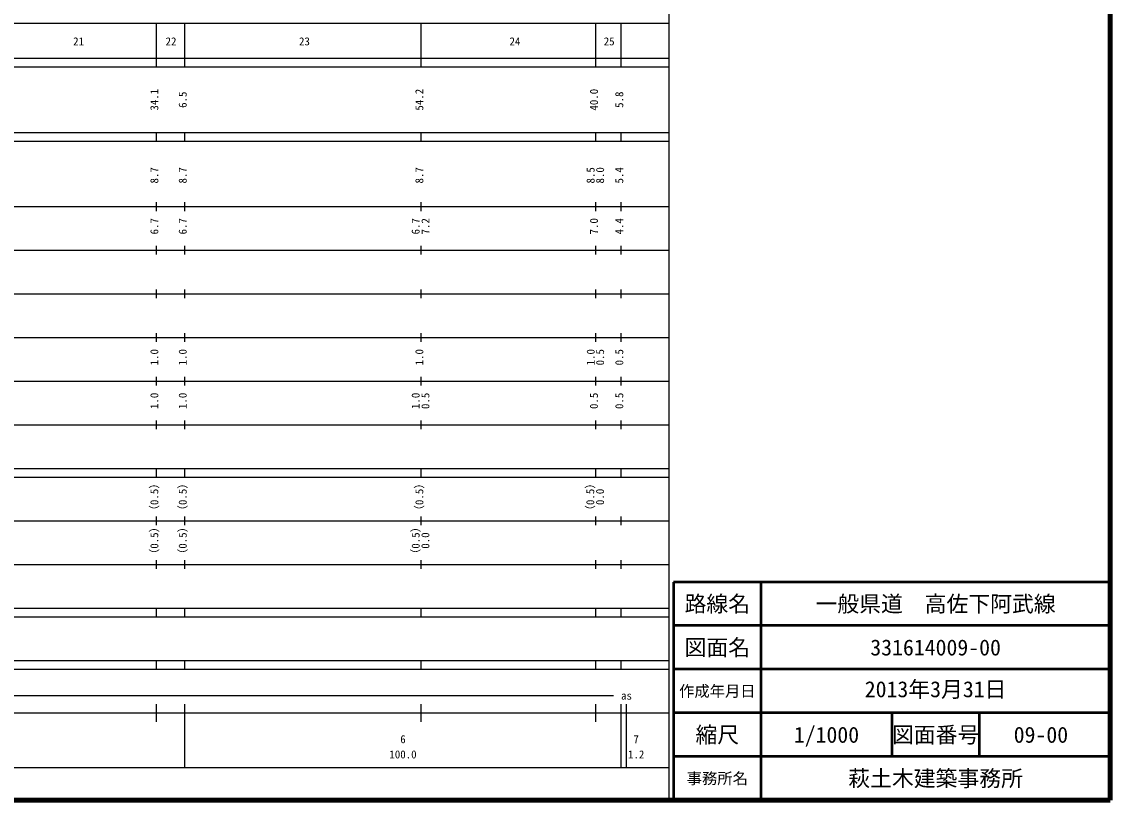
# Model space of a CAD drawing. Units: millimetres on the paper, enlarged 1000 times. Extents: x 40000 to 680000, y 20000 to 380000.
# Drawn here: x 430676 to 680000, y 20000 to 198357 of the extents above; entities that cross this region are included whole.
import ezdxf
from ezdxf.enums import TextEntityAlignment as Align

# ---------------------------------------------------------------- set-up
doc = ezdxf.new("R2010")
doc.units = ezdxf.units.MM
doc.header["$LTSCALE"] = 1000
for name, color, linetype, lineweight in [('M-TTL', 2, 'Continuous', 140), ('M-TTL-BAND', 7, 'Continuous', 25), ('M-TTL-FRAM', 2, 'Continuous', 50), ('M-TTL-LINE', 7, 'Continuous', 50)]:
    doc.layers.add(name, color=color, linetype=linetype, lineweight=lineweight)
doc.layers.add('M-TTL-TXT', color=7, linetype='Continuous')
doc.styles.add('ＭＳ ゴシック', font='')
doc.styles.get('ＭＳ ゴシック').set_extended_font_data('MS Gothic')

msp = doc.modelspace()

# ---------------------------------------------------------------- linework, layer by layer
at = {"layer": 'M-TTL'}
for p, q in [((680000, 20000), (680000, 380000)), ((40000, 20000), (680000, 20000))]:
    msp.add_line(p, q, dxfattribs=at)
at = {"layer": 'M-TTL-BAND'}
for p, q in [((579000, 20000), (579000, 370000)), ((68000, 198000), (579000, 198000)), ((461500, 188000), (461500, 198000)), ((468000, 188000), (468000, 198000)), ((522200, 188000), (522200, 198000)), ((562200, 188000), (562200, 198000)), ((568000, 188000), (568000, 198000)), ((40000, 190000), (579000, 190000)), ((40000, 188000), (579000, 188000)), ((40000, 173000), (579000, 173000)), ((461500, 171000), (461500, 173000)), ((468000, 171000), (468000, 173000)), ((522200, 171000), (522200, 173000)), ((562200, 171000), (562200, 173000)), ((568000, 171000), (568000, 173000)), ((40000, 171000), (579000, 171000)), ((40000, 156000), (579000, 156000)), ((461500, 155000), (461500, 157000)), ((468000, 155000), (468000, 157000)), ((522200, 155000), (522200, 157000)), ((562200, 155000), (562200, 157000)), ((568000, 155000), (568000, 157000)), ((46000, 146000), (579000, 146000)), ((461500, 145000), (461500, 147000)), ((468000, 145000), (468000, 147000)), ((522200, 145000), (522200, 147000)), ((562200, 145000), (562200, 147000)), ((568000, 145000), (568000, 147000)), ((52000, 136000), (579000, 136000)), ((461500, 135000), (461500, 137000)), ((468000, 135000), (468000, 137000)), ((522200, 135000), (522200, 137000)), ((562200, 135000), (562200, 137000)), ((568000, 135000), (568000, 137000)), ((46000, 126000), (579000, 126000)), ((461500, 125000), (461500, 127000)), ((468000, 125000), (468000, 127000)), ((522200, 125000), (522200, 127000)), ((562200, 125000), (562200, 127000)), ((568000, 125000), (568000, 127000)), ((52000, 116000), (579000, 116000)), ((461500, 115000), (461500, 117000)), ((468000, 115000), (468000, 117000)), ((522200, 115000), (522200, 117000)), ((562200, 115000), (562200, 117000)), ((568000, 115000), (568000, 117000)), ((46000, 106000), (579000, 106000)), ((461500, 105000), (461500, 107000)), ((468000, 105000), (468000, 107000)), ((522200, 105000), (522200, 107000)), ((562200, 105000), (562200, 107000)), ((568000, 105000), (568000, 107000)), ((40000, 96000), (579000, 96000)), ((461500, 94000), (461500, 96000)), ((468000, 94000), (468000, 96000)), ((522200, 94000), (522200, 96000)), ((562200, 94000), (562200, 96000)), ((568000, 94000), (568000, 96000)), ((40000, 94000), (579000, 94000)), ((461500, 83000), (461500, 85000)), ((468000, 83000), (468000, 85000)), ((522200, 83000), (522200, 85000)), ((562200, 83000), (562200, 85000)), ((568000, 83000), (568000, 85000)), ((49000, 84000), (579000, 84000)), ((461500, 73000), (461500, 75000)), ((468000, 73000), (468000, 75000)), ((522200, 73000), (522200, 75000)), ((562200, 73000), (562200, 75000)), ((568000, 73000), (568000, 75000)), ((40000, 74000), (579000, 74000)), ((40000, 64000), (579000, 64000)), ((461500, 62000), (461500, 64000)), ((468000, 62000), (468000, 64000)), ((522200, 62000), (522200, 64000)), ((562200, 62000), (562200, 64000)), ((568000, 62000), (568000, 64000)), ((40000, 62000), (579000, 62000)), ((40000, 52000), (579000, 52000)), ((40000, 50000), (579000, 50000)), ((461500, 50000), (461500, 52000)), ((468000, 50000), (468000, 52000)), ((522200, 50000), (522200, 52000)), ((562200, 50000), (562200, 52000)), ((568000, 50000), (568000, 52000)), ((369500, 44000), (566200, 44000)), ((40000, 40000), (579000, 40000)), ((461500, 38000), (461500, 42000)), ((468000, 27500), (468000, 42000)), ((522200, 38000), (522200, 42000)), ((562200, 38000), (562200, 42000)), ((568000, 27500), (568000, 42000)), ((569200, 27500), (569200, 42000)), ((68000, 27500), (579000, 27500))]:
    msp.add_line(p, q, dxfattribs=at)
at = {"layer": 'M-TTL-FRAM'}
for p, q in [((680000, 70000), (580000, 70000)), ((580000, 70000), (580000, 20000))]:
    msp.add_line(p, q, dxfattribs=at)
at = {"layer": 'M-TTL-LINE'}
for p, q in [((600000, 70000), (600000, 20000)), ((680000, 60000), (580000, 60000)), ((680000, 50000), (580000, 50000)), ((680000, 40000), (580000, 40000)), ((630000, 40000), (630000, 30000)), ((650000, 40000), (650000, 30000)), ((680000, 30000), (580000, 30000))]:
    msp.add_line(p, q, dxfattribs=at)

# ---------------------------------------------------------------- texts
at = {"layer": 'M-TTL-BAND', "style": 'ＭＳ ゴシック'}
for s, p in [('21', (443691, 192405)), ('22', (464862, 192405)), ('23', (495429, 192405)), ('24', (543647, 192405)), ('25', (565232, 192405)), ('as', (569200, 42500)), ('6', (518000, 32523)), ('7', (571413, 32523)), ('100.0', (518000, 29033)), ('1.2', (571413, 29033))]:
    msp.add_text(s, height=1833, dxfattribs=at).set_placement(p, align=Align.BOTTOM_CENTER)
for s, p in [('34.1', (462500, 180500)), ('6.5', (469000, 180500)), ('54.2', (523200, 180500)), ('40.0', (563200, 180500)), ('5.8', (569000, 180500)), ('8.7', (462500, 163174)), ('8.7', (469000, 163174)), ('8.7', (523200, 163174)), ('8.5', (562435, 163174)), ('8.0', (564608, 163174)), ('5.4', (569000, 163174)), ('6.7', (462500, 151500)), ('6.7', (469000, 151500)), ('6.7', (522355, 151500)), ('7.2', (524609, 151500)), ('7.0', (563200, 151500)), ('4.4', (569000, 151500)), ('1.0', (462500, 121500)), ('1.0', (469000, 121500)), ('1.0', (523200, 121500)), ('1.0', (562453, 121500)), ('0.5', (564608, 121500)), ('0.5', (569000, 121500)), ('1.0', (462500, 111500)), ('1.0', (469000, 111500)), ('1.0', (522355, 111500)), ('0.5', (524595, 111500)), ('0.5', (563200, 111500)), ('0.5', (569000, 111500)), ('（0.5）', (462500, 89500)), ('（0.5）', (469000, 89500)), ('（0.5）', (523200, 89500)), ('（0.5）', (562355, 89500)), ('0.0', (564587, 89500)), ('（0.5）', (462500, 79500)), ('（0.5）', (469000, 79500)), ('（0.5）', (522355, 79500)), ('0.0', (524587, 79500))]:
    msp.add_text(s, height=1833, rotation=90, dxfattribs=at).set_placement(p, align=Align.BOTTOM_CENTER)
at = {"layer": 'M-TTL-TXT', "style": 'ＭＳ ゴシック'}
for s, height, p in [('路線名', 3666, (590000, 65000)), ('路線名', 3666, (590000, 65000)), ('一般県道\u3000高佐下阿武線', 3666, (640000, 65000)), ('図面名', 3666, (590000, 55000)), ('図面名', 3666, (590000, 55000)), ('331614009-00', 3666, (640000, 55000)), ('作成年月日', 2566, (590000, 45000)), ('作成年月日', 2566, (590000, 45000)), ('縮尺', 3666, (590000, 35000)), ('縮尺', 3666, (590000, 35000)), ('1/1000', 3666, (615000, 35000)), ('図面番号', 3666, (640000, 35000)), ('図面番号', 3666, (640000, 35000)), ('09-00', 3666, (664125, 35000)), ('事務所名', 2566, (590000, 25000)), ('事務所名', 2566, (590000, 25000)), ('萩土木建築事務所', 3666, (640000, 25000))]:
    msp.add_text(s, height=height, dxfattribs=at).set_placement(p, align=Align.MIDDLE_CENTER)
msp.add_text('2013年3月31日', height=3666, dxfattribs=at).set_placement((640000, 42500), align=Align.BOTTOM_CENTER)

doc.saveas('drawing.dxf')
